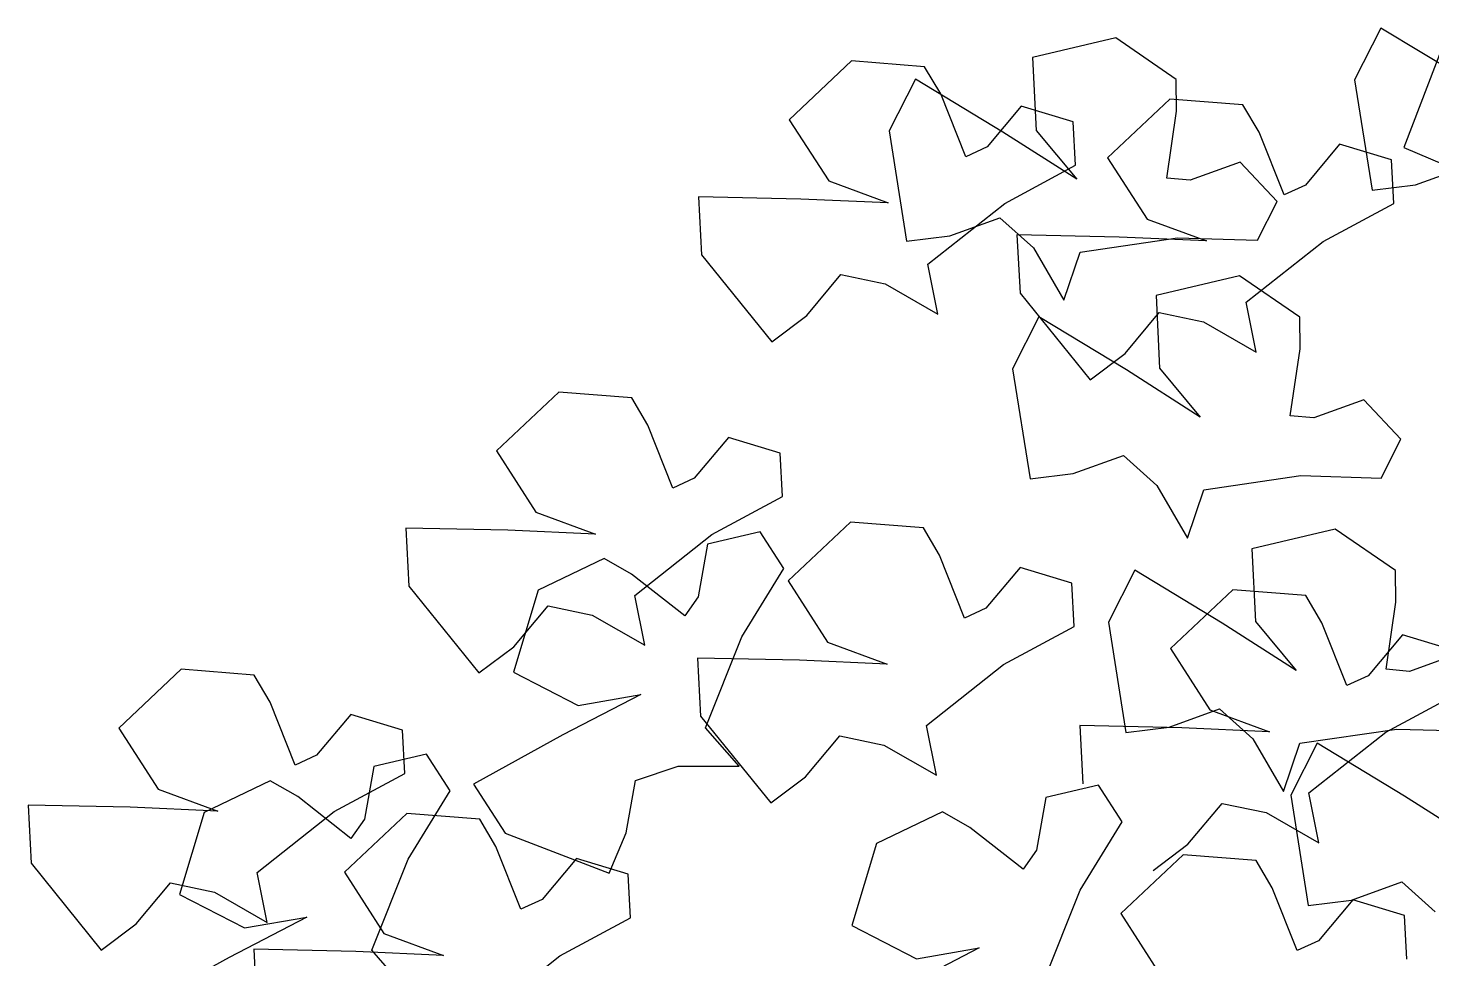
# Model space of a CAD drawing. Header units: millimetres. Extents: x 441156 to 441876, y 4514765 to 4515211.
# Drawn here: x 441673.48 to 441674.713, y 4514822.925 to 4514823.742 of the extents above; entities that cross this region are included whole.
import ezdxf

# ---------------------------------------------------------------- set-up
doc = ezdxf.new("R2010")
doc.units = ezdxf.units.MM
doc.layers.add('01_piscinas', color=254, linetype='Continuous')

msp = doc.modelspace()

# ---------------------------------------------------------------- linework, layer by layer
at = {"layer": '01_piscinas'}
for p, q in [((441674.43550639, 4514823.73341615, 0.00000053), (441674.36226392, 4514823.71616075, 0.00000053)), ((441674.48849839, 4514823.69702524, 0.00000053), (441674.43550639, 4514823.73341615, 0.00000053)), ((441674.66839956, 4514823.74209471, 0.00000053), (441674.64520235, 4514823.69655175, 0.00000053)), ((441674.7451665, 4514823.69559182, 0.00000053), (441674.66839956, 4514823.74209471, 0.00000053)), ((441674.72348851, 4514823.72879011, 0.00000053), (441674.68836058, 4514823.63731691, 0.00000053)), ((441674.20332605, 4514823.71321938, 0.00000053), (441674.14852391, 4514823.66165453, 0.00000053)), ((441674.26741392, 4514823.70819992, 0.00000053), (441674.20332605, 4514823.71321938, 0.00000053)), ((441674.28157782, 4514823.68424505, 0.00000053), (441674.26741392, 4514823.70819992, 0.00000053)), ((441674.36226392, 4514823.71616075, 0.00000053), (441674.36540251, 4514823.65226213, 0.00000053)), ((441674.25944896, 4514823.6973264, 0.00000053), (441674.23625175, 4514823.65178344, 0.00000053)), ((441674.3362159, 4514823.6508235, 0.00000053), (441674.25944896, 4514823.6973264, 0.00000053)), ((441674.48878725, 4514823.66919776, 0.00000053), (441674.48849839, 4514823.69702524, 0.00000053)), ((441674.64520235, 4514823.69655175, 0.00000053), (441674.66051728, 4514823.59976966, 0.00000053)), ((441674.30355439, 4514823.62906863, 0.00000053), (441674.28157782, 4514823.68424505, 0.00000053)), ((441674.35241606, 4514823.67355804, 0.00000053), (441674.3223177, 4514823.63770918, 0.00000053)), ((441674.39788737, 4514823.65977483, 0.00000053), (441674.35241606, 4514823.67355804, 0.00000053)), ((441674.48300893, 4514823.67983062, 0.00000053), (441674.42820679, 4514823.62826577, 0.00000053)), ((441674.5470968, 4514823.67481116, 0.00000053), (441674.48300893, 4514823.67983062, 0.00000053)), ((441674.5612607, 4514823.65085629, 0.00000053), (441674.5470968, 4514823.67481116, 0.00000053)), ((441674.14852391, 4514823.66165453, 0.00000053), (441674.18319131, 4514823.60788599, 0.00000053)), ((441674.39989158, 4514823.62163507, 0.00000053), (441674.39788737, 4514823.65977483, 0.00000053)), ((441674.48023131, 4514823.61042529, 0.00000053), (441674.48878725, 4514823.66919776, 0.00000053)), ((441674.23625175, 4514823.65178344, 0.00000053), (441674.25156667, 4514823.55500135, 0.00000053)), ((441674.40109537, 4514823.6093766, 0.00000053), (441674.3362159, 4514823.6508235, 0.00000053)), ((441674.36540251, 4514823.65226213, 0.00000053), (441674.40109537, 4514823.6093766, 0.00000053)), ((441674.58323727, 4514823.59567987, 0.00000053), (441674.5612607, 4514823.65085629, 0.00000053)), ((441674.3223177, 4514823.63770918, 0.00000053), (441674.30355439, 4514823.62906863, 0.00000053)), ((441674.63209894, 4514823.64016929, 0.00000053), (441674.60200058, 4514823.60432042, 0.00000053)), ((441674.67757025, 4514823.62638607, 0.00000053), (441674.63209894, 4514823.64016929, 0.00000053)), ((441674.68836058, 4514823.63731691, 0.00000053), (441674.72365615, 4514823.6223269, 0.00000053)), ((441674.33782266, 4514823.58823433, 0.00000053), (441674.39989158, 4514823.62163507, 0.00000053)), ((441674.42820679, 4514823.62826577, 0.00000053), (441674.46287419, 4514823.57449723, 0.00000053)), ((441674.54479147, 4514823.62452342, 0.00000053), (441674.50080109, 4514823.60852658, 0.00000053)), ((441674.57727917, 4514823.58985115, 0.00000053), (441674.54479147, 4514823.62452342, 0.00000053)), ((441674.67957446, 4514823.58824631, 0.00000053), (441674.67757025, 4514823.62638607, 0.00000053)), ((441674.69857914, 4514823.60443572, 0.00000053), (441674.74256951, 4514823.62043257, 0.00000053)), ((441674.18319131, 4514823.60788599, 0.00000053), (441674.235545, 4514823.58859246, 0.00000053)), ((441674.50080109, 4514823.60852658, 0.00000053), (441674.48023131, 4514823.61042529, 0.00000053)), ((441674.60200058, 4514823.60432042, 0.00000053), (441674.58323727, 4514823.59567987, 0.00000053)), ((441674.66051728, 4514823.59976966, 0.00000053), (441674.69857914, 4514823.60443572, 0.00000053)), ((441674.06890071, 4514823.59393602, 0.00000053), (441674.07158282, 4514823.54289605, 0.00000053)), ((441674.15863428, 4514823.59204679, 0.00000053), (441674.06890071, 4514823.59393602, 0.00000053)), ((441674.235545, 4514823.58859246, 0.00000053), (441674.15863428, 4514823.59204679, 0.00000053)), ((441674.27021241, 4514823.53482392, 0.00000053), (441674.33782266, 4514823.58823433, 0.00000053)), ((441674.55994499, 4514823.55581905, 0.00000053), (441674.57727917, 4514823.58985115, 0.00000053)), ((441674.61750554, 4514823.55484557, 0.00000053), (441674.67957446, 4514823.58824631, 0.00000053)), ((441674.28962853, 4514823.55966741, 0.00000053), (441674.33361891, 4514823.57566426, 0.00000053)), ((441674.33361891, 4514823.57566426, 0.00000053), (441674.36309439, 4514823.54927541, 0.00000053)), ((441674.46287419, 4514823.57449723, 0.00000053), (441674.51522788, 4514823.5552037, 0.00000053)), ((441674.25156667, 4514823.55500135, 0.00000053), (441674.28962853, 4514823.55966741, 0.00000053)), ((441674.34858359, 4514823.56054726, 0.00000053), (441674.3512657, 4514823.50950729, 0.00000053)), ((441674.43831716, 4514823.55865804, 0.00000053), (441674.34858359, 4514823.56054726, 0.00000053)), ((441674.51522788, 4514823.5552037, 0.00000053), (441674.43831716, 4514823.55865804, 0.00000053)), ((441674.36309439, 4514823.54927541, 0.00000053), (441674.38991199, 4514823.50316244, 0.00000053)), ((441674.40423395, 4514823.54547798, 0.00000053), (441674.48949135, 4514823.55792762, 0.00000053)), ((441674.48949135, 4514823.55792762, 0.00000053), (441674.55994499, 4514823.55581905, 0.00000053)), ((441674.54989529, 4514823.50143516, 0.00000053), (441674.61750554, 4514823.55484557, 0.00000053)), ((441674.07158282, 4514823.54289605, 0.00000053), (441674.13323698, 4514823.46673776, 0.00000053)), ((441674.27896699, 4514823.49101661, 0.00000053), (441674.27021241, 4514823.53482392, 0.00000053)), ((441674.38991199, 4514823.50316244, 0.00000053), (441674.40423395, 4514823.54547798, 0.00000053)), ((441674.16386649, 4514823.48980962, 0.00000053), (441674.19396485, 4514823.52565849, 0.00000053)), ((441674.19396485, 4514823.52565849, 0.00000053), (441674.23268578, 4514823.51754281, 0.00000053)), ((441674.54399439, 4514823.52468992, 0.00000053), (441674.47075192, 4514823.50743452, 0.00000053)), ((441674.59698639, 4514823.488299, 0.00000053), (441674.54399439, 4514823.52468992, 0.00000053)), ((441674.23268578, 4514823.51754281, 0.00000053), (441674.27896699, 4514823.49101661, 0.00000053)), ((441674.3512657, 4514823.50950729, 0.00000053), (441674.41291986, 4514823.433349, 0.00000053)), ((441674.47075192, 4514823.50743452, 0.00000053), (441674.47389051, 4514823.4435359, 0.00000053)), ((441674.55864987, 4514823.45762786, 0.00000053), (441674.54989529, 4514823.50143516, 0.00000053)), ((441674.13323698, 4514823.46673776, 0.00000053), (441674.16386649, 4514823.48980962, 0.00000053)), ((441674.36793696, 4514823.48860017, 0.00000053), (441674.34473975, 4514823.4430572, 0.00000053)), ((441674.4447039, 4514823.44209727, 0.00000053), (441674.36793696, 4514823.48860017, 0.00000053)), ((441674.44354937, 4514823.45642087, 0.00000053), (441674.47364773, 4514823.49226973, 0.00000053)), ((441674.47364773, 4514823.49226973, 0.00000053), (441674.51236866, 4514823.48415406, 0.00000053)), ((441674.59727525, 4514823.46047153, 0.00000053), (441674.59698639, 4514823.488299, 0.00000053)), ((441674.51236866, 4514823.48415406, 0.00000053), (441674.55864987, 4514823.45762786, 0.00000053)), ((441674.58871931, 4514823.40169906, 0.00000053), (441674.59727525, 4514823.46047153, 0.00000053)), ((441674.41291986, 4514823.433349, 0.00000053), (441674.44354937, 4514823.45642087, 0.00000053)), ((441674.34473975, 4514823.4430572, 0.00000053), (441674.36005467, 4514823.34627511, 0.00000053)), ((441674.50958336, 4514823.40065036, 0.00000053), (441674.4447039, 4514823.44209727, 0.00000053)), ((441674.47389051, 4514823.4435359, 0.00000053), (441674.50958336, 4514823.40065036, 0.00000053)), ((441673.9460349, 4514823.42242703, 0.00000053), (441673.89123276, 4514823.37086218, 0.00000053)), ((441674.01012277, 4514823.41740757, 0.00000053), (441673.9460349, 4514823.42242703, 0.00000053)), ((441674.02428667, 4514823.3934527, 0.00000053), (441674.01012277, 4514823.41740757, 0.00000053)), ((441674.65327947, 4514823.41579719, 0.00000053), (441674.60928909, 4514823.39980034, 0.00000053)), ((441674.68576716, 4514823.38112492, 0.00000053), (441674.65327947, 4514823.41579719, 0.00000053)), ((441674.60928909, 4514823.39980034, 0.00000053), (441674.58871931, 4514823.40169906, 0.00000053)), ((441674.04626324, 4514823.33827628, 0.00000053), (441674.02428667, 4514823.3934527, 0.00000053)), ((441674.09512491, 4514823.3827657, 0.00000053), (441674.06502655, 4514823.34691683, 0.00000053)), ((441674.14059622, 4514823.36898248, 0.00000053), (441674.09512491, 4514823.3827657, 0.00000053)), ((441674.66843298, 4514823.34709281, 0.00000053), (441674.68576716, 4514823.38112492, 0.00000053)), ((441673.89123276, 4514823.37086218, 0.00000053), (441673.92590016, 4514823.31709364, 0.00000053)), ((441674.14260043, 4514823.33084272, 0.00000053), (441674.14059622, 4514823.36898248, 0.00000053)), ((441674.39811653, 4514823.35094118, 0.00000053), (441674.44210691, 4514823.36693802, 0.00000053)), ((441674.44210691, 4514823.36693802, 0.00000053), (441674.47158239, 4514823.34054918, 0.00000053)), ((441674.36005467, 4514823.34627511, 0.00000053), (441674.39811653, 4514823.35094118, 0.00000053)), ((441674.51272195, 4514823.33675174, 0.00000053), (441674.59797935, 4514823.34920139, 0.00000053)), ((441674.59797935, 4514823.34920139, 0.00000053), (441674.66843298, 4514823.34709281, 0.00000053)), ((441674.06502655, 4514823.34691683, 0.00000053), (441674.04626324, 4514823.33827628, 0.00000053)), ((441674.47158239, 4514823.34054918, 0.00000053), (441674.49839999, 4514823.29443621, 0.00000053)), ((441674.49839999, 4514823.29443621, 0.00000053), (441674.51272195, 4514823.33675174, 0.00000053)), ((441674.08053151, 4514823.29744198, 0.00000053), (441674.14260043, 4514823.33084272, 0.00000053)), ((441673.92590016, 4514823.31709364, 0.00000053), (441673.97825385, 4514823.29780011, 0.00000053)), ((441673.81160956, 4514823.30314367, 0.00000053), (441673.81429167, 4514823.2521037, 0.00000053)), ((441673.90134313, 4514823.30125445, 0.00000053), (441673.81160956, 4514823.30314367, 0.00000053)), ((441673.97825385, 4514823.29780011, 0.00000053), (441673.90134313, 4514823.30125445, 0.00000053)), ((441674.12305222, 4514823.29977995, 0.00000053), (441674.07678131, 4514823.28898092, 0.00000053)), ((441674.1438578, 4514823.26775206, 0.00000053), (441674.12305222, 4514823.29977995, 0.00000053)), ((441674.20233425, 4514823.30831393, 0.00000053), (441674.14753211, 4514823.25674907, 0.00000053)), ((441674.26642212, 4514823.30329447, 0.00000053), (441674.20233425, 4514823.30831393, 0.00000053)), ((441674.28058602, 4514823.2793396, 0.00000053), (441674.26642212, 4514823.30329447, 0.00000053)), ((441674.62827479, 4514823.30223621, 0.00000053), (441674.55503231, 4514823.28498081, 0.00000053)), ((441674.68126678, 4514823.26584529, 0.00000053), (441674.62827479, 4514823.30223621, 0.00000053)), ((441674.01292126, 4514823.24403157, 0.00000053), (441674.08053151, 4514823.29744198, 0.00000053)), ((441674.07678131, 4514823.28898092, 0.00000053), (441674.06863979, 4514823.24288571, 0.00000053)), ((441673.98584635, 4514823.27648059, 0.00000053), (441673.9278349, 4514823.24878363, 0.00000053)), ((441674.01009008, 4514823.26281701, 0.00000053), (441673.98584635, 4514823.27648059, 0.00000053)), ((441674.30256259, 4514823.22416318, 0.00000053), (441674.28058602, 4514823.2793396, 0.00000053)), ((441674.55503231, 4514823.28498081, 0.00000053), (441674.5581709, 4514823.22108219, 0.00000053)), ((441674.05671056, 4514823.22602111, 0.00000053), (441674.01009008, 4514823.26281701, 0.00000053)), ((441674.10680491, 4514823.20779171, 0.00000053), (441674.1438578, 4514823.26775206, 0.00000053)), ((441674.35142427, 4514823.26865259, 0.00000053), (441674.32132591, 4514823.23280373, 0.00000053)), ((441674.39689557, 4514823.25486937, 0.00000053), (441674.35142427, 4514823.26865259, 0.00000053)), ((441674.45221735, 4514823.26614646, 0.00000053), (441674.42902014, 4514823.22060349, 0.00000053)), ((441674.52898429, 4514823.21964356, 0.00000053), (441674.45221735, 4514823.26614646, 0.00000053)), ((441674.68155565, 4514823.23801782, 0.00000053), (441674.68126678, 4514823.26584529, 0.00000053)), ((441673.81429167, 4514823.2521037, 0.00000053), (441673.87594583, 4514823.17594542, 0.00000053)), ((441674.14753211, 4514823.25674907, 0.00000053), (441674.18219952, 4514823.20298054, 0.00000053)), ((441674.39889978, 4514823.21672962, 0.00000053), (441674.39689557, 4514823.25486937, 0.00000053)), ((441673.9278349, 4514823.24878363, 0.00000053), (441673.90615728, 4514823.17672609, 0.00000053)), ((441674.02167584, 4514823.20022427, 0.00000053), (441674.01292126, 4514823.24403157, 0.00000053)), ((441674.06863979, 4514823.24288571, 0.00000053), (441674.05671056, 4514823.22602111, 0.00000053)), ((441674.53822883, 4514823.24902849, 0.00000053), (441674.48342669, 4514823.19746364, 0.00000053)), ((441674.6023167, 4514823.24400903, 0.00000053), (441674.53822883, 4514823.24902849, 0.00000053)), ((441674.6164806, 4514823.22005416, 0.00000053), (441674.6023167, 4514823.24400903, 0.00000053)), ((441674.6729997, 4514823.17924535, 0.00000053), (441674.68155565, 4514823.23801782, 0.00000053)), ((441673.90657533, 4514823.19901728, 0.00000053), (441673.9366737, 4514823.23486614, 0.00000053)), ((441673.9366737, 4514823.23486614, 0.00000053), (441673.97539463, 4514823.22675047, 0.00000053)), ((441673.97539463, 4514823.22675047, 0.00000053), (441674.02167584, 4514823.20022427, 0.00000053)), ((441674.32132591, 4514823.23280373, 0.00000053), (441674.30256259, 4514823.22416318, 0.00000053)), ((441674.33683086, 4514823.18332888, 0.00000053), (441674.39889978, 4514823.21672962, 0.00000053)), ((441674.42902014, 4514823.22060349, 0.00000053), (441674.44433506, 4514823.12382141, 0.00000053)), ((441674.59386376, 4514823.17819665, 0.00000053), (441674.52898429, 4514823.21964356, 0.00000053)), ((441674.5581709, 4514823.22108219, 0.00000053), (441674.59386376, 4514823.17819665, 0.00000053)), ((441674.63845717, 4514823.16487774, 0.00000053), (441674.6164806, 4514823.22005416, 0.00000053)), ((441674.07495791, 4514823.12773181, 0.00000053), (441674.10680491, 4514823.20779171, 0.00000053)), ((441674.18219952, 4514823.20298054, 0.00000053), (441674.2345532, 4514823.18368701, 0.00000053)), ((441674.68731885, 4514823.20936716, 0.00000053), (441674.65722049, 4514823.17351829, 0.00000053)), ((441674.73279015, 4514823.19558394, 0.00000053), (441674.68731885, 4514823.20936716, 0.00000053)), ((441673.87594583, 4514823.17594542, 0.00000053), (441673.90657533, 4514823.19901728, 0.00000053)), ((441674.06790892, 4514823.18903057, 0.00000053), (441674.07059102, 4514823.1379906, 0.00000053)), ((441674.15764248, 4514823.18714134, 0.00000053), (441674.06790892, 4514823.18903057, 0.00000053)), ((441674.48342669, 4514823.19746364, 0.00000053), (441674.5180941, 4514823.1436951, 0.00000053)), ((441674.73755986, 4514823.19334348, 0.00000053), (441674.69356948, 4514823.17734663, 0.00000053)), ((441673.61425744, 4514823.17918123, 0.00000053), (441673.5594553, 4514823.12761638, 0.00000053)), ((441673.67834531, 4514823.17416177, 0.00000053), (441673.61425744, 4514823.17918123, 0.00000053)), ((441673.90615728, 4514823.17672609, 0.00000053), (441673.9630644, 4514823.14749487, 0.00000053)), ((441674.2345532, 4514823.18368701, 0.00000053), (441674.15764248, 4514823.18714134, 0.00000053)), ((441674.26922061, 4514823.12991847, 0.00000053), (441674.33683086, 4514823.18332888, 0.00000053)), ((441674.69356948, 4514823.17734663, 0.00000053), (441674.6729997, 4514823.17924535, 0.00000053)), ((441673.69250922, 4514823.1502069, 0.00000053), (441673.67834531, 4514823.17416177, 0.00000053)), ((441674.65722049, 4514823.17351829, 0.00000053), (441674.63845717, 4514823.16487774, 0.00000053)), ((441674.01805079, 4514823.15696303, 0.00000053), (441673.94971698, 4514823.12149921, 0.00000053)), ((441673.9630644, 4514823.14749487, 0.00000053), (441674.01805079, 4514823.15696303, 0.00000053)), ((441674.67272544, 4514823.12404344, 0.00000053), (441674.73479436, 4514823.15744418, 0.00000053)), ((441673.71448578, 4514823.09503048, 0.00000053), (441673.69250922, 4514823.1502069, 0.00000053)), ((441673.76334746, 4514823.1395199, 0.00000053), (441673.7332491, 4514823.10367104, 0.00000053)), ((441673.80881876, 4514823.12573668, 0.00000053), (441673.76334746, 4514823.1395199, 0.00000053)), ((441674.48239693, 4514823.12848747, 0.00000053), (441674.5263873, 4514823.14448432, 0.00000053)), ((441674.5180941, 4514823.1436951, 0.00000053), (441674.57044778, 4514823.12440157, 0.00000053)), ((441674.5263873, 4514823.14448432, 0.00000053), (441674.55586278, 4514823.11809547, 0.00000053)), ((441673.5594553, 4514823.12761638, 0.00000053), (441673.59412271, 4514823.07384784, 0.00000053)), ((441674.07059102, 4514823.1379906, 0.00000053), (441674.13224518, 4514823.06183231, 0.00000053)), ((441674.10444326, 4514823.09417086, 0.00000053), (441674.07495791, 4514823.12773181, 0.00000053)), ((441674.27797519, 4514823.08611116, 0.00000053), (441674.26922061, 4514823.12991847, 0.00000053)), ((441674.4038035, 4514823.12974513, 0.00000053), (441674.4064856, 4514823.07870516, 0.00000053)), ((441674.49353706, 4514823.12785591, 0.00000053), (441674.4038035, 4514823.12974513, 0.00000053)), ((441674.44433506, 4514823.12382141, 0.00000053), (441674.48239693, 4514823.12848747, 0.00000053)), ((441674.57044778, 4514823.12440157, 0.00000053), (441674.49353706, 4514823.12785591, 0.00000053)), ((441673.81082298, 4514823.08759692, 0.00000053), (441673.80881876, 4514823.12573668, 0.00000053)), ((441673.94971698, 4514823.12149921, 0.00000053), (441673.87106082, 4514823.07826854, 0.00000053)), ((441674.16287469, 4514823.08490417, 0.00000053), (441674.19297305, 4514823.12075304, 0.00000053)), ((441674.19297305, 4514823.12075304, 0.00000053), (441674.23169398, 4514823.11263736, 0.00000053)), ((441674.55586278, 4514823.11809547, 0.00000053), (441674.58268038, 4514823.0719825, 0.00000053)), ((441674.59700234, 4514823.11429803, 0.00000053), (441674.68225974, 4514823.12674768, 0.00000053)), ((441674.60511519, 4514823.07063303, 0.00000053), (441674.67272544, 4514823.12404344, 0.00000053)), ((441674.68225974, 4514823.12674768, 0.00000053), (441674.75271338, 4514823.1246391, 0.00000053)), ((441673.7332491, 4514823.10367104, 0.00000053), (441673.71448578, 4514823.09503048, 0.00000053)), ((441673.82985846, 4514823.10453051, 0.00000053), (441673.78358754, 4514823.09373147, 0.00000053)), ((441673.85066403, 4514823.07250261, 0.00000053), (441673.82985846, 4514823.10453051, 0.00000053)), ((441674.23169398, 4514823.11263736, 0.00000053), (441674.27797519, 4514823.08611116, 0.00000053)), ((441674.58268038, 4514823.0719825, 0.00000053), (441674.59700234, 4514823.11429803, 0.00000053)), ((441674.61241772, 4514823.11425011, 0.00000053), (441674.5892205, 4514823.06870714, 0.00000053)), ((441674.68918465, 4514823.06774721, 0.00000053), (441674.61241772, 4514823.11425011, 0.00000053)), ((441673.78358754, 4514823.09373147, 0.00000053), (441673.77544603, 4514823.04763626, 0.00000053)), ((441674.01350831, 4514823.08167053, 0.00000053), (441674.05109945, 4514823.09400262, 0.00000053)), ((441674.05109945, 4514823.09400262, 0.00000053), (441674.10444326, 4514823.09417086, 0.00000053)), ((441673.69265259, 4514823.08123114, 0.00000053), (441673.63464113, 4514823.05353418, 0.00000053)), ((441673.71689632, 4514823.06756757, 0.00000053), (441673.69265259, 4514823.08123114, 0.00000053)), ((441673.74875405, 4514823.05419618, 0.00000053), (441673.81082298, 4514823.08759692, 0.00000053)), ((441673.87106082, 4514823.07826854, 0.00000053), (441673.89890358, 4514823.03540769, 0.00000053)), ((441674.00536679, 4514823.03557533, 0.00000053), (441674.01350831, 4514823.08167053, 0.00000053)), ((441674.13224518, 4514823.06183231, 0.00000053), (441674.16287469, 4514823.08490417, 0.00000053)), ((441673.59412271, 4514823.07384784, 0.00000053), (441673.6464764, 4514823.05455431, 0.00000053)), ((441673.7635168, 4514823.03077167, 0.00000053), (441673.71689632, 4514823.06756757, 0.00000053)), ((441673.81361114, 4514823.01254226, 0.00000053), (441673.85066403, 4514823.07250261, 0.00000053)), ((441674.37402451, 4514823.06655151, 0.00000053), (441674.36588299, 4514823.02045631, 0.00000053)), ((441674.42029542, 4514823.07735055, 0.00000053), (441674.37402451, 4514823.06655151, 0.00000053)), ((441674.441101, 4514823.04532265, 0.00000053), (441674.42029542, 4514823.07735055, 0.00000053)), ((441674.5892205, 4514823.06870714, 0.00000053), (441674.60453543, 4514822.97192505, 0.00000053)), ((441674.61386978, 4514823.02682573, 0.00000053), (441674.60511519, 4514823.07063303, 0.00000053)), ((441674.75406412, 4514823.0263003, 0.00000053), (441674.68918465, 4514823.06774721, 0.00000053)), ((441673.47983211, 4514823.05989787, 0.00000053), (441673.48251422, 4514823.0088579, 0.00000053)), ((441673.56956568, 4514823.05800865, 0.00000053), (441673.47983211, 4514823.05989787, 0.00000053)), ((441673.6464764, 4514823.05455431, 0.00000053), (441673.56956568, 4514823.05800865, 0.00000053)), ((441673.63464113, 4514823.05353418, 0.00000053), (441673.61296351, 4514822.98147664, 0.00000053)), ((441673.6811438, 4514823.00078577, 0.00000053), (441673.74875405, 4514823.05419618, 0.00000053)), ((441674.28308955, 4514823.05405118, 0.00000053), (441674.2250781, 4514823.02635423, 0.00000053)), ((441674.30733328, 4514823.04038761, 0.00000053), (441674.28308955, 4514823.05405118, 0.00000053)), ((441674.49876927, 4514823.02561874, 0.00000053), (441674.52886763, 4514823.0614676, 0.00000053)), ((441674.52886763, 4514823.0614676, 0.00000053), (441674.56758856, 4514823.05335193, 0.00000053)), ((441674.56758856, 4514823.05335193, 0.00000053), (441674.61386978, 4514823.02682573, 0.00000053)), ((441673.81257392, 4514823.05266301, 0.00000053), (441673.75777178, 4514823.00109816, 0.00000053)), ((441673.77544603, 4514823.04763626, 0.00000053), (441673.7635168, 4514823.03077167, 0.00000053)), ((441673.87666179, 4514823.04764355, 0.00000053), (441673.81257392, 4514823.05266301, 0.00000053)), ((441673.89082569, 4514823.02368869, 0.00000053), (441673.87666179, 4514823.04764355, 0.00000053)), ((441674.4040481, 4514822.98536231, 0.00000053), (441674.441101, 4514823.04532265, 0.00000053)), ((441673.89890358, 4514823.03540769, 0.00000053), (441673.99037679, 4514823.00027976, 0.00000053)), ((441673.99037679, 4514823.00027976, 0.00000053), (441674.00536679, 4514823.03557533, 0.00000053)), ((441674.35395376, 4514823.00359171, 0.00000053), (441674.30733328, 4514823.04038761, 0.00000053)), ((441673.91280226, 4514822.96851226, 0.00000053), (441673.89082569, 4514823.02368869, 0.00000053)), ((441674.2250781, 4514823.02635423, 0.00000053), (441674.20340048, 4514822.95429669, 0.00000053)), ((441674.36588299, 4514823.02045631, 0.00000053), (441674.35395376, 4514823.00359171, 0.00000053)), ((441674.49464083, 4514823.01638106, 0.00000053), (441674.43983869, 4514822.96481621, 0.00000053)), ((441674.46813976, 4514823.00254687, 0.00000053), (441674.49876927, 4514823.02561874, 0.00000053)), ((441674.5587287, 4514823.0113616, 0.00000053), (441674.49464083, 4514823.01638106, 0.00000053)), ((441673.48251422, 4514823.0088579, 0.00000053), (441673.54416837, 4514822.93269962, 0.00000053)), ((441673.78176415, 4514822.93248237, 0.00000053), (441673.81361114, 4514823.01254226, 0.00000053)), ((441673.96166394, 4514823.01300168, 0.00000053), (441673.93156558, 4514822.97715281, 0.00000053)), ((441674.00713524, 4514822.99921846, 0.00000053), (441673.96166394, 4514823.01300168, 0.00000053)), ((441674.5728926, 4514822.98740673, 0.00000053), (441674.5587287, 4514823.0113616, 0.00000053)), ((441673.57479788, 4514822.95577148, 0.00000053), (441673.60489624, 4514822.99162034, 0.00000053)), ((441673.60489624, 4514822.99162034, 0.00000053), (441673.64361718, 4514822.98350467, 0.00000053)), ((441673.68989839, 4514822.95697847, 0.00000053), (441673.6811438, 4514823.00078577, 0.00000053)), ((441673.75777178, 4514823.00109816, 0.00000053), (441673.79243919, 4514822.94732962, 0.00000053)), ((441674.00913946, 4514822.9610787, 0.00000053), (441674.00713524, 4514822.99921846, 0.00000053)), ((441674.64259729, 4514822.97659112, 0.00000053), (441674.68658767, 4514822.99258796, 0.00000053)), ((441674.68658767, 4514822.99258796, 0.00000053), (441674.71606314, 4514822.96619912, 0.00000053)), ((441673.61296351, 4514822.98147664, 0.00000053), (441673.66987063, 4514822.95224543, 0.00000053)), ((441673.64361718, 4514822.98350467, 0.00000053), (441673.68989839, 4514822.95697847, 0.00000053)), ((441674.37220111, 4514822.90530241, 0.00000053), (441674.4040481, 4514822.98536231, 0.00000053)), ((441674.59486917, 4514822.93223031, 0.00000053), (441674.5728926, 4514822.98740673, 0.00000053)), ((441673.93156558, 4514822.97715281, 0.00000053), (441673.91280226, 4514822.96851226, 0.00000053)), ((441674.60453543, 4514822.97192505, 0.00000053), (441674.64259729, 4514822.97659112, 0.00000053)), ((441674.64373085, 4514822.97671973, 0.00000053), (441674.61363249, 4514822.94087086, 0.00000053)), ((441674.68920215, 4514822.96293651, 0.00000053), (441674.64373085, 4514822.97671973, 0.00000053)), ((441673.54416837, 4514822.93269962, 0.00000053), (441673.57479788, 4514822.95577148, 0.00000053)), ((441673.72485702, 4514822.96171358, 0.00000053), (441673.65652322, 4514822.92624977, 0.00000053)), ((441673.66987063, 4514822.95224543, 0.00000053), (441673.72485702, 4514822.96171358, 0.00000053)), ((441673.94707053, 4514822.92767796, 0.00000053), (441674.00913946, 4514822.9610787, 0.00000053)), ((441674.20340048, 4514822.95429669, 0.00000053), (441674.2603076, 4514822.92506547, 0.00000053)), ((441674.43983869, 4514822.96481621, 0.00000053), (441674.4745061, 4514822.91104768, 0.00000053)), ((441674.69120636, 4514822.92479675, 0.00000053), (441674.68920215, 4514822.96293651, 0.00000053)), ((441673.79243919, 4514822.94732962, 0.00000053), (441673.84479288, 4514822.92803609, 0.00000053)), ((441673.67814859, 4514822.93337965, 0.00000053), (441673.6808307, 4514822.88233968, 0.00000053)), ((441673.76788216, 4514822.93149043, 0.00000053), (441673.67814859, 4514822.93337965, 0.00000053)), ((441673.84479288, 4514822.92803609, 0.00000053), (441673.76788216, 4514822.93149043, 0.00000053)), ((441673.81124949, 4514822.89892142, 0.00000053), (441673.78176415, 4514822.93248237, 0.00000053)), ((441674.31529399, 4514822.93453362, 0.00000053), (441674.24696018, 4514822.89906981, 0.00000053)), ((441674.2603076, 4514822.92506547, 0.00000053), (441674.31529399, 4514822.93453362, 0.00000053)), ((441674.61363249, 4514822.94087086, 0.00000053), (441674.59486917, 4514822.93223031, 0.00000053)), ((441673.65652322, 4514822.92624977, 0.00000053), (441673.57786706, 4514822.8830191, 0.00000053)), ((441673.87946028, 4514822.87426755, 0.00000053), (441673.94707053, 4514822.92767796, 0.00000053))]:
    msp.add_line(p, q, dxfattribs=at)

doc.saveas('drawing.dxf')
